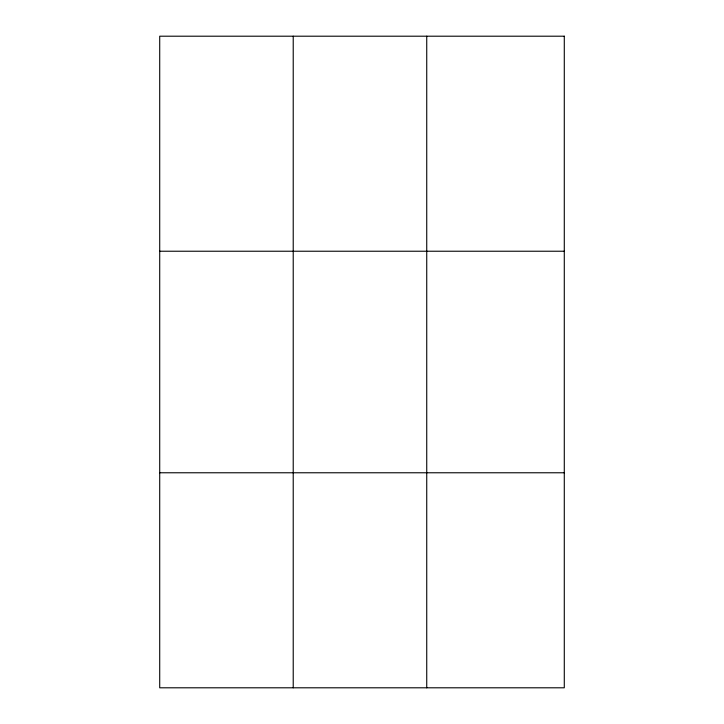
<?xml version="1.0" encoding="UTF-8"?>
<svg xmlns="http://www.w3.org/2000/svg" width="724" height="724" viewBox="0 0 724 724"><rect width="100%" height="100%" fill="white"/><g stroke="black" fill="none" stroke-linecap="round" stroke-linejoin="round"><path stroke-width="1.09" d="M293.22 36.2L293.22 687.8M426.735 36.2L426.735 687.8M159.714 251.228L564.286 251.228M159.714 472.772L564.286 472.772M564.286 36.2L564.286 687.8L159.714 687.8L159.714 36.2L564.286 36.2"/></g></svg>
